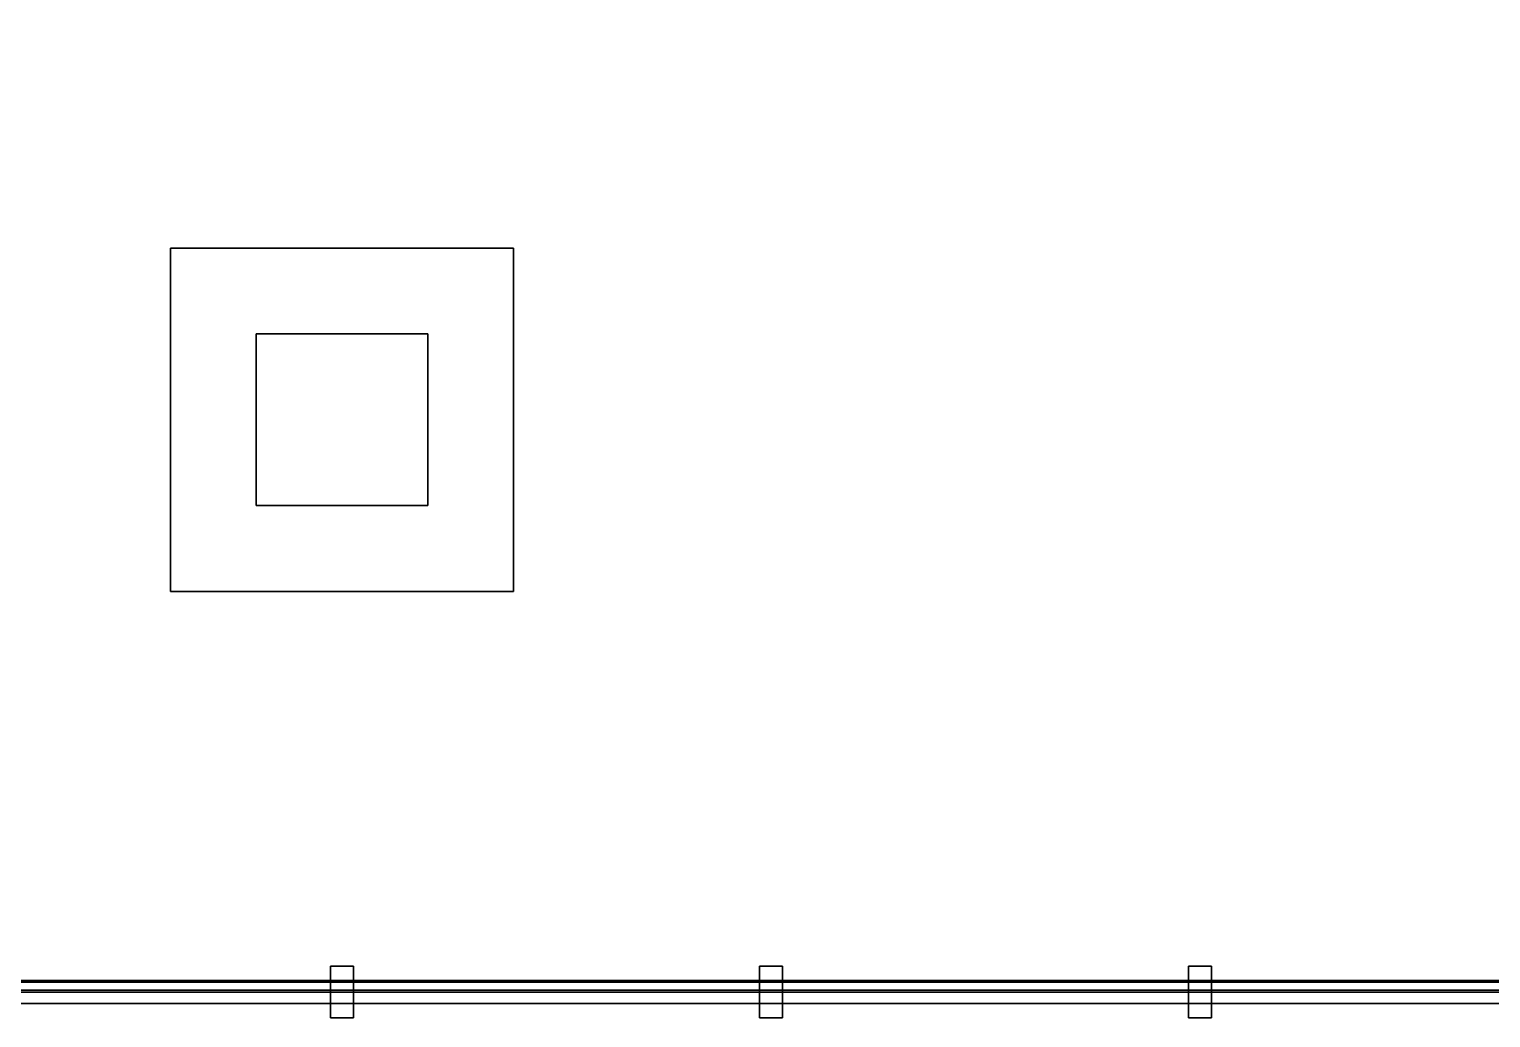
# Model space of a CAD drawing. Extents: x -17000 to 17000, y -13300 to 12090.
# Drawn here: x 1907 to 7016, y -12090 to -8635 of the extents above; entities that cross this region are included whole.
import ezdxf

# ---------------------------------------------------------------- set-up
doc = ezdxf.new("R2010")
doc.units = 0
for name, color, linetype in [('A-GLAZ', 5, 'CONTINUOUS'), ('S-COLS', 9, 'CONTINUOUS'), ('S-SLAB', 8, 'CONTINUOUS')]:
    doc.layers.add(name, color=color, linetype=linetype)

msp = doc.modelspace()

# ---------------------------------------------------------------- linework, layer by layer
at = {"layer": 'A-GLAZ'}
for points in [[(2960, -12090, 3625), (3040, -12090, 3625), (3040, -11910, 3625), (2960, -11910, 3625)], [(3040, -12090, 175), (2960, -12090, 175), (2960, -11910, 175), (3040, -11910, 175)], [(2960, -11910, 175), (2960, -11910, 3625), (3040, -11910, 3625), (3040, -11910, 175)], [(2960, -12090, 175), (2960, -12090, 3625), (2960, -11910, 3625), (2960, -11910, 175)], [(2960, -12090, 7425), (3040, -12090, 7425), (3040, -11910, 7425), (2960, -11910, 7425)], [(3040, -12090, 3975), (2960, -12090, 3975), (2960, -11910, 3975), (3040, -11910, 3975)], [(2960, -11910, 3975), (2960, -11910, 7425), (3040, -11910, 7425), (3040, -11910, 3975)], [(2960, -12090, 3975), (2960, -12090, 7425), (2960, -11910, 7425), (2960, -11910, 3975)], [(2960, -12090, 11225), (3040, -12090, 11225), (3040, -11910, 11225), (2960, -11910, 11225)], [(3040, -12090, 7775), (2960, -12090, 7775), (2960, -11910, 7775), (3040, -11910, 7775)], [(2960, -11910, 7775), (2960, -11910, 11225), (3040, -11910, 11225), (3040, -11910, 7775)], [(2960, -12090, 7775), (2960, -12090, 11225), (2960, -11910, 11225), (2960, -11910, 7775)], [(2960, -12090, 15025), (3040, -12090, 15025), (3040, -11910, 15025), (2960, -11910, 15025)], [(3040, -12090, 11575), (2960, -12090, 11575), (2960, -11910, 11575), (3040, -11910, 11575)], [(2960, -11910, 11575), (2960, -11910, 15025), (3040, -11910, 15025), (3040, -11910, 11575)], [(2960, -12090, 11575), (2960, -12090, 15025), (2960, -11910, 15025), (2960, -11910, 11575)], [(2960, -12090, 18825), (3040, -12090, 18825), (3040, -11910, 18825), (2960, -11910, 18825)], [(3040, -12090, 15375), (2960, -12090, 15375), (2960, -11910, 15375), (3040, -11910, 15375)], [(2960, -11910, 15375), (2960, -11910, 18825), (3040, -11910, 18825), (3040, -11910, 15375)], [(2960, -12090, 15375), (2960, -12090, 18825), (2960, -11910, 18825), (2960, -11910, 15375)], [(2960, -12090, 22625), (3040, -12090, 22625), (3040, -11910, 22625), (2960, -11910, 22625)], [(3040, -12090, 19175), (2960, -12090, 19175), (2960, -11910, 19175), (3040, -11910, 19175)], [(2960, -11910, 19175), (2960, -11910, 22625), (3040, -11910, 22625), (3040, -11910, 19175)], [(2960, -12090, 19175), (2960, -12090, 22625), (2960, -11910, 22625), (2960, -11910, 19175)], [(2960, -12090, 26425), (3040, -12090, 26425), (3040, -11910, 26425), (2960, -11910, 26425)], [(3040, -12090, 22975), (2960, -12090, 22975), (2960, -11910, 22975), (3040, -11910, 22975)], [(2960, -11910, 22975), (2960, -11910, 26425), (3040, -11910, 26425), (3040, -11910, 22975)], [(2960, -12090, 22975), (2960, -12090, 26425), (2960, -11910, 26425), (2960, -11910, 22975)], [(3040, -12090, 175), (3040, -11910, 175), (3040, -11910, 3625), (3040, -12090, 3625)], [(3040, -12090, 3975), (3040, -11910, 3975), (3040, -11910, 7425), (3040, -12090, 7425)], [(3040, -12090, 7775), (3040, -11910, 7775), (3040, -11910, 11225), (3040, -12090, 11225)], [(3040, -12090, 11575), (3040, -11910, 11575), (3040, -11910, 15025), (3040, -12090, 15025)], [(3040, -12090, 15375), (3040, -11910, 15375), (3040, -11910, 18825), (3040, -12090, 18825)], [(3040, -12090, 19175), (3040, -11910, 19175), (3040, -11910, 22625), (3040, -12090, 22625)], [(3040, -12090, 22975), (3040, -11910, 22975), (3040, -11910, 26425), (3040, -12090, 26425)], [(4460, -12090, 3625), (4540, -12090, 3625), (4540, -11910, 3625), (4460, -11910, 3625)], [(4540, -12090, 175), (4460, -12090, 175), (4460, -11910, 175), (4540, -11910, 175)], [(4460, -11910, 175), (4460, -11910, 3625), (4540, -11910, 3625), (4540, -11910, 175)], [(4460, -12090, 175), (4460, -12090, 3625), (4460, -11910, 3625), (4460, -11910, 175)], [(4460, -12090, 7425), (4540, -12090, 7425), (4540, -11910, 7425), (4460, -11910, 7425)], [(4540, -12090, 3975), (4460, -12090, 3975), (4460, -11910, 3975), (4540, -11910, 3975)], [(4460, -11910, 3975), (4460, -11910, 7425), (4540, -11910, 7425), (4540, -11910, 3975)], [(4460, -12090, 3975), (4460, -12090, 7425), (4460, -11910, 7425), (4460, -11910, 3975)], [(4460, -12090, 11225), (4540, -12090, 11225), (4540, -11910, 11225), (4460, -11910, 11225)], [(4540, -12090, 7775), (4460, -12090, 7775), (4460, -11910, 7775), (4540, -11910, 7775)], [(4460, -11910, 7775), (4460, -11910, 11225), (4540, -11910, 11225), (4540, -11910, 7775)], [(4460, -12090, 7775), (4460, -12090, 11225), (4460, -11910, 11225), (4460, -11910, 7775)], [(4460, -12090, 15025), (4540, -12090, 15025), (4540, -11910, 15025), (4460, -11910, 15025)], [(4540, -12090, 11575), (4460, -12090, 11575), (4460, -11910, 11575), (4540, -11910, 11575)], [(4460, -11910, 11575), (4460, -11910, 15025), (4540, -11910, 15025), (4540, -11910, 11575)], [(4460, -12090, 11575), (4460, -12090, 15025), (4460, -11910, 15025), (4460, -11910, 11575)], [(4460, -12090, 18825), (4540, -12090, 18825), (4540, -11910, 18825), (4460, -11910, 18825)], [(4540, -12090, 15375), (4460, -12090, 15375), (4460, -11910, 15375), (4540, -11910, 15375)], [(4460, -11910, 15375), (4460, -11910, 18825), (4540, -11910, 18825), (4540, -11910, 15375)], [(4460, -12090, 15375), (4460, -12090, 18825), (4460, -11910, 18825), (4460, -11910, 15375)], [(4460, -12090, 22625), (4540, -12090, 22625), (4540, -11910, 22625), (4460, -11910, 22625)], [(4540, -12090, 19175), (4460, -12090, 19175), (4460, -11910, 19175), (4540, -11910, 19175)], [(4460, -11910, 19175), (4460, -11910, 22625), (4540, -11910, 22625), (4540, -11910, 19175)], [(4460, -12090, 19175), (4460, -12090, 22625), (4460, -11910, 22625), (4460, -11910, 19175)], [(4460, -12090, 26425), (4540, -12090, 26425), (4540, -11910, 26425), (4460, -11910, 26425)], [(4540, -12090, 22975), (4460, -12090, 22975), (4460, -11910, 22975), (4540, -11910, 22975)], [(4460, -11910, 22975), (4460, -11910, 26425), (4540, -11910, 26425), (4540, -11910, 22975)], [(4460, -12090, 22975), (4460, -12090, 26425), (4460, -11910, 26425), (4460, -11910, 22975)], [(4540, -12090, 175), (4540, -11910, 175), (4540, -11910, 3625), (4540, -12090, 3625)], [(4540, -12090, 3975), (4540, -11910, 3975), (4540, -11910, 7425), (4540, -12090, 7425)], [(4540, -12090, 7775), (4540, -11910, 7775), (4540, -11910, 11225), (4540, -12090, 11225)], [(4540, -12090, 11575), (4540, -11910, 11575), (4540, -11910, 15025), (4540, -12090, 15025)], [(4540, -12090, 15375), (4540, -11910, 15375), (4540, -11910, 18825), (4540, -12090, 18825)], [(4540, -12090, 19175), (4540, -11910, 19175), (4540, -11910, 22625), (4540, -12090, 22625)], [(4540, -12090, 22975), (4540, -11910, 22975), (4540, -11910, 26425), (4540, -12090, 26425)], [(5960, -12090, 3625), (6040, -12090, 3625), (6040, -11910, 3625), (5960, -11910, 3625)], [(6040, -12090, 175), (5960, -12090, 175), (5960, -11910, 175), (6040, -11910, 175)], [(5960, -11910, 175), (5960, -11910, 3625), (6040, -11910, 3625), (6040, -11910, 175)], [(5960, -12090, 175), (5960, -12090, 3625), (5960, -11910, 3625), (5960, -11910, 175)], [(5960, -12090, 7425), (6040, -12090, 7425), (6040, -11910, 7425), (5960, -11910, 7425)], [(6040, -12090, 3975), (5960, -12090, 3975), (5960, -11910, 3975), (6040, -11910, 3975)], [(5960, -11910, 3975), (5960, -11910, 7425), (6040, -11910, 7425), (6040, -11910, 3975)], [(5960, -12090, 3975), (5960, -12090, 7425), (5960, -11910, 7425), (5960, -11910, 3975)], [(5960, -12090, 11225), (6040, -12090, 11225), (6040, -11910, 11225), (5960, -11910, 11225)], [(6040, -12090, 7775), (5960, -12090, 7775), (5960, -11910, 7775), (6040, -11910, 7775)], [(5960, -11910, 7775), (5960, -11910, 11225), (6040, -11910, 11225), (6040, -11910, 7775)], [(5960, -12090, 7775), (5960, -12090, 11225), (5960, -11910, 11225), (5960, -11910, 7775)], [(5960, -12090, 15025), (6040, -12090, 15025), (6040, -11910, 15025), (5960, -11910, 15025)], [(6040, -12090, 11575), (5960, -12090, 11575), (5960, -11910, 11575), (6040, -11910, 11575)], [(5960, -11910, 11575), (5960, -11910, 15025), (6040, -11910, 15025), (6040, -11910, 11575)], [(5960, -12090, 11575), (5960, -12090, 15025), (5960, -11910, 15025), (5960, -11910, 11575)], [(5960, -12090, 18825), (6040, -12090, 18825), (6040, -11910, 18825), (5960, -11910, 18825)], [(6040, -12090, 15375), (5960, -12090, 15375), (5960, -11910, 15375), (6040, -11910, 15375)], [(5960, -11910, 15375), (5960, -11910, 18825), (6040, -11910, 18825), (6040, -11910, 15375)], [(5960, -12090, 15375), (5960, -12090, 18825), (5960, -11910, 18825), (5960, -11910, 15375)], [(5960, -12090, 22625), (6040, -12090, 22625), (6040, -11910, 22625), (5960, -11910, 22625)], [(6040, -12090, 19175), (5960, -12090, 19175), (5960, -11910, 19175), (6040, -11910, 19175)], [(5960, -11910, 19175), (5960, -11910, 22625), (6040, -11910, 22625), (6040, -11910, 19175)], [(5960, -12090, 19175), (5960, -12090, 22625), (5960, -11910, 22625), (5960, -11910, 19175)], [(5960, -12090, 26425), (6040, -12090, 26425), (6040, -11910, 26425), (5960, -11910, 26425)], [(6040, -12090, 22975), (5960, -12090, 22975), (5960, -11910, 22975), (6040, -11910, 22975)], [(5960, -11910, 22975), (5960, -11910, 26425), (6040, -11910, 26425), (6040, -11910, 22975)], [(5960, -12090, 22975), (5960, -12090, 26425), (5960, -11910, 26425), (5960, -11910, 22975)], [(6040, -12090, 175), (6040, -11910, 175), (6040, -11910, 3625), (6040, -12090, 3625)], [(6040, -12090, 3975), (6040, -11910, 3975), (6040, -11910, 7425), (6040, -12090, 7425)], [(6040, -12090, 7775), (6040, -11910, 7775), (6040, -11910, 11225), (6040, -12090, 11225)], [(6040, -12090, 11575), (6040, -11910, 11575), (6040, -11910, 15025), (6040, -12090, 15025)], [(6040, -12090, 15375), (6040, -11910, 15375), (6040, -11910, 18825), (6040, -12090, 18825)], [(6040, -12090, 19175), (6040, -11910, 19175), (6040, -11910, 22625), (6040, -12090, 22625)], [(6040, -12090, 22975), (6040, -11910, 22975), (6040, -11910, 26425), (6040, -12090, 26425)], [(-16900, -12040, 940), (16900, -12040, 940), (16900, -11960, 940), (-16900, -11960, 940)], [(16900, -12040, 860), (-16900, -12040, 860), (-16900, -11960, 860), (16900, -11960, 860)], [(-16900, -11960, 860), (-16900, -11960, 940), (16900, -11960, 940), (16900, -11960, 860)], [(-16900, -12040, 2840), (16900, -12040, 2840), (16900, -11960, 2840), (-16900, -11960, 2840)], [(16900, -12040, 2760), (-16900, -12040, 2760), (-16900, -11960, 2760), (16900, -11960, 2760)], [(-16900, -11960, 2760), (-16900, -11960, 2840), (16900, -11960, 2840), (16900, -11960, 2760)], [(-16900, -12040, 3640), (16900, -12040, 3640), (16900, -11960, 3640), (-16900, -11960, 3640)], [(16900, -12040, 3560), (-16900, -12040, 3560), (-16900, -11960, 3560), (16900, -11960, 3560)], [(-16900, -11960, 3560), (-16900, -11960, 3640), (16900, -11960, 3640), (16900, -11960, 3560)], [(-16900, -12040, 4740), (16900, -12040, 4740), (16900, -11960, 4740), (-16900, -11960, 4740)], [(16900, -12040, 4660), (-16900, -12040, 4660), (-16900, -11960, 4660), (16900, -11960, 4660)], [(-16900, -11960, 4660), (-16900, -11960, 4740), (16900, -11960, 4740), (16900, -11960, 4660)], [(-16900, -12040, 6640), (16900, -12040, 6640), (16900, -11960, 6640), (-16900, -11960, 6640)], [(16900, -12040, 6560), (-16900, -12040, 6560), (-16900, -11960, 6560), (16900, -11960, 6560)], [(-16900, -11960, 6560), (-16900, -11960, 6640), (16900, -11960, 6640), (16900, -11960, 6560)], [(-16900, -12040, 7440), (16900, -12040, 7440), (16900, -11960, 7440), (-16900, -11960, 7440)], [(16900, -12040, 7360), (-16900, -12040, 7360), (-16900, -11960, 7360), (16900, -11960, 7360)], [(-16900, -11960, 7360), (-16900, -11960, 7440), (16900, -11960, 7440), (16900, -11960, 7360)], [(-16900, -12040, 8540), (16900, -12040, 8540), (16900, -11960, 8540), (-16900, -11960, 8540)], [(16900, -12040, 8460), (-16900, -12040, 8460), (-16900, -11960, 8460), (16900, -11960, 8460)], [(-16900, -11960, 8460), (-16900, -11960, 8540), (16900, -11960, 8540), (16900, -11960, 8460)], [(-16900, -12040, 10440), (16900, -12040, 10440), (16900, -11960, 10440), (-16900, -11960, 10440)], [(16900, -12040, 10360), (-16900, -12040, 10360), (-16900, -11960, 10360), (16900, -11960, 10360)], [(-16900, -11960, 10360), (-16900, -11960, 10440), (16900, -11960, 10440), (16900, -11960, 10360)], [(-16900, -12040, 11240), (16900, -12040, 11240), (16900, -11960, 11240), (-16900, -11960, 11240)], [(16900, -12040, 11160), (-16900, -12040, 11160), (-16900, -11960, 11160), (16900, -11960, 11160)], [(-16900, -11960, 11160), (-16900, -11960, 11240), (16900, -11960, 11240), (16900, -11960, 11160)], [(-16900, -12040, 12340), (16900, -12040, 12340), (16900, -11960, 12340), (-16900, -11960, 12340)], [(16900, -12040, 12260), (-16900, -12040, 12260), (-16900, -11960, 12260), (16900, -11960, 12260)], [(-16900, -11960, 12260), (-16900, -11960, 12340), (16900, -11960, 12340), (16900, -11960, 12260)], [(-16900, -12040, 14240), (16900, -12040, 14240), (16900, -11960, 14240), (-16900, -11960, 14240)], [(16900, -12040, 14160), (-16900, -12040, 14160), (-16900, -11960, 14160), (16900, -11960, 14160)], [(-16900, -11960, 14160), (-16900, -11960, 14240), (16900, -11960, 14240), (16900, -11960, 14160)], [(-16900, -12040, 15040), (16900, -12040, 15040), (16900, -11960, 15040), (-16900, -11960, 15040)], [(16900, -12040, 14960), (-16900, -12040, 14960), (-16900, -11960, 14960), (16900, -11960, 14960)], [(-16900, -11960, 14960), (-16900, -11960, 15040), (16900, -11960, 15040), (16900, -11960, 14960)], [(-16900, -12040, 16140), (16900, -12040, 16140), (16900, -11960, 16140), (-16900, -11960, 16140)], [(16900, -12040, 16060), (-16900, -12040, 16060), (-16900, -11960, 16060), (16900, -11960, 16060)], [(-16900, -11960, 16060), (-16900, -11960, 16140), (16900, -11960, 16140), (16900, -11960, 16060)], [(-16900, -12040, 18040), (16900, -12040, 18040), (16900, -11960, 18040), (-16900, -11960, 18040)], [(16900, -12040, 17960), (-16900, -12040, 17960), (-16900, -11960, 17960), (16900, -11960, 17960)], [(-16900, -11960, 17960), (-16900, -11960, 18040), (16900, -11960, 18040), (16900, -11960, 17960)], [(-16900, -12040, 18840), (16900, -12040, 18840), (16900, -11960, 18840), (-16900, -11960, 18840)], [(16900, -12040, 18760), (-16900, -12040, 18760), (-16900, -11960, 18760), (16900, -11960, 18760)], [(-16900, -11960, 18760), (-16900, -11960, 18840), (16900, -11960, 18840), (16900, -11960, 18760)], [(-16900, -12040, 19940), (16900, -12040, 19940), (16900, -11960, 19940), (-16900, -11960, 19940)], [(16900, -12040, 19860), (-16900, -12040, 19860), (-16900, -11960, 19860), (16900, -11960, 19860)], [(-16900, -11960, 19860), (-16900, -11960, 19940), (16900, -11960, 19940), (16900, -11960, 19860)], [(-16900, -12040, 21840), (16900, -12040, 21840), (16900, -11960, 21840), (-16900, -11960, 21840)], [(16900, -12040, 21760), (-16900, -12040, 21760), (-16900, -11960, 21760), (16900, -11960, 21760)], [(-16900, -11960, 21760), (-16900, -11960, 21840), (16900, -11960, 21840), (16900, -11960, 21760)], [(-16900, -12040, 22640), (16900, -12040, 22640), (16900, -11960, 22640), (-16900, -11960, 22640)], [(16900, -12040, 22560), (-16900, -12040, 22560), (-16900, -11960, 22560), (16900, -11960, 22560)], [(-16900, -11960, 22560), (-16900, -11960, 22640), (16900, -11960, 22640), (16900, -11960, 22560)], [(-16900, -12040, 23740), (16900, -12040, 23740), (16900, -11960, 23740), (-16900, -11960, 23740)], [(16900, -12040, 23660), (-16900, -12040, 23660), (-16900, -11960, 23660), (16900, -11960, 23660)], [(-16900, -11960, 23660), (-16900, -11960, 23740), (16900, -11960, 23740), (16900, -11960, 23660)], [(-16900, -12040, 25640), (16900, -12040, 25640), (16900, -11960, 25640), (-16900, -11960, 25640)], [(16900, -12040, 25560), (-16900, -12040, 25560), (-16900, -11960, 25560), (16900, -11960, 25560)], [(-16900, -11960, 25560), (-16900, -11960, 25640), (16900, -11960, 25640), (16900, -11960, 25560)], [(-16900, -12040, 26440), (16900, -12040, 26440), (16900, -11960, 26440), (-16900, -11960, 26440)], [(16900, -12040, 26360), (-16900, -12040, 26360), (-16900, -11960, 26360), (16900, -11960, 26360)], [(-16900, -11960, 26360), (-16900, -11960, 26440), (16900, -11960, 26440), (16900, -11960, 26360)], [(-16800, -11994, 3600), (16800, -11994, 3600), (16800, -11966, 3600), (-16800, -11966, 3600)], [(16800, -11994, 200), (-16800, -11994, 200), (-16800, -11966, 200), (16800, -11966, 200)], [(-16800, -11966, 200), (-16800, -11966, 3600), (16800, -11966, 3600), (16800, -11966, 200)], [(-16800, -11994, 7400), (16800, -11994, 7400), (16800, -11966, 7400), (-16800, -11966, 7400)], [(16800, -11994, 4000), (-16800, -11994, 4000), (-16800, -11966, 4000), (16800, -11966, 4000)], [(-16800, -11966, 4000), (-16800, -11966, 7400), (16800, -11966, 7400), (16800, -11966, 4000)], [(-16800, -11994, 11200), (16800, -11994, 11200), (16800, -11966, 11200), (-16800, -11966, 11200)], [(16800, -11994, 7800), (-16800, -11994, 7800), (-16800, -11966, 7800), (16800, -11966, 7800)], [(-16800, -11966, 7800), (-16800, -11966, 11200), (16800, -11966, 11200), (16800, -11966, 7800)], [(-16800, -11994, 15000), (16800, -11994, 15000), (16800, -11966, 15000), (-16800, -11966, 15000)], [(16800, -11994, 11600), (-16800, -11994, 11600), (-16800, -11966, 11600), (16800, -11966, 11600)], [(-16800, -11966, 11600), (-16800, -11966, 15000), (16800, -11966, 15000), (16800, -11966, 11600)], [(-16800, -11994, 18800), (16800, -11994, 18800), (16800, -11966, 18800), (-16800, -11966, 18800)], [(16800, -11994, 15400), (-16800, -11994, 15400), (-16800, -11966, 15400), (16800, -11966, 15400)], [(-16800, -11966, 15400), (-16800, -11966, 18800), (16800, -11966, 18800), (16800, -11966, 15400)], [(-16800, -11994, 22600), (16800, -11994, 22600), (16800, -11966, 22600), (-16800, -11966, 22600)], [(16800, -11994, 19200), (-16800, -11994, 19200), (-16800, -11966, 19200), (16800, -11966, 19200)], [(-16800, -11966, 19200), (-16800, -11966, 22600), (16800, -11966, 22600), (16800, -11966, 19200)], [(-16800, -11994, 26400), (16800, -11994, 26400), (16800, -11966, 26400), (-16800, -11966, 26400)], [(16800, -11994, 23000), (-16800, -11994, 23000), (-16800, -11966, 23000), (16800, -11966, 23000)], [(-16800, -11966, 23000), (-16800, -11966, 26400), (16800, -11966, 26400), (16800, -11966, 23000)], [(-16800, -11994, 200), (16800, -11994, 200), (16800, -11994, 3600), (-16800, -11994, 3600)], [(-16800, -11994, 4000), (16800, -11994, 4000), (16800, -11994, 7400), (-16800, -11994, 7400)], [(-16800, -11994, 7800), (16800, -11994, 7800), (16800, -11994, 11200), (-16800, -11994, 11200)], [(-16800, -11994, 11600), (16800, -11994, 11600), (16800, -11994, 15000), (-16800, -11994, 15000)], [(-16800, -11994, 15400), (16800, -11994, 15400), (16800, -11994, 18800), (-16800, -11994, 18800)], [(-16800, -11994, 19200), (16800, -11994, 19200), (16800, -11994, 22600), (-16800, -11994, 22600)], [(-16800, -11994, 23000), (16800, -11994, 23000), (16800, -11994, 26400), (-16800, -11994, 26400)], [(-16900, -12040, 860), (16900, -12040, 860), (16900, -12040, 940), (-16900, -12040, 940)], [(-16900, -12040, 2760), (16900, -12040, 2760), (16900, -12040, 2840), (-16900, -12040, 2840)], [(-16900, -12040, 3560), (16900, -12040, 3560), (16900, -12040, 3640), (-16900, -12040, 3640)], [(-16900, -12040, 4660), (16900, -12040, 4660), (16900, -12040, 4740), (-16900, -12040, 4740)], [(-16900, -12040, 6560), (16900, -12040, 6560), (16900, -12040, 6640), (-16900, -12040, 6640)], [(-16900, -12040, 7360), (16900, -12040, 7360), (16900, -12040, 7440), (-16900, -12040, 7440)], [(-16900, -12040, 8460), (16900, -12040, 8460), (16900, -12040, 8540), (-16900, -12040, 8540)], [(-16900, -12040, 10360), (16900, -12040, 10360), (16900, -12040, 10440), (-16900, -12040, 10440)], [(-16900, -12040, 11160), (16900, -12040, 11160), (16900, -12040, 11240), (-16900, -12040, 11240)], [(-16900, -12040, 12260), (16900, -12040, 12260), (16900, -12040, 12340), (-16900, -12040, 12340)], [(-16900, -12040, 14160), (16900, -12040, 14160), (16900, -12040, 14240), (-16900, -12040, 14240)], [(-16900, -12040, 14960), (16900, -12040, 14960), (16900, -12040, 15040), (-16900, -12040, 15040)], [(-16900, -12040, 16060), (16900, -12040, 16060), (16900, -12040, 16140), (-16900, -12040, 16140)], [(-16900, -12040, 17960), (16900, -12040, 17960), (16900, -12040, 18040), (-16900, -12040, 18040)], [(-16900, -12040, 18760), (16900, -12040, 18760), (16900, -12040, 18840), (-16900, -12040, 18840)], [(-16900, -12040, 19860), (16900, -12040, 19860), (16900, -12040, 19940), (-16900, -12040, 19940)], [(-16900, -12040, 21760), (16900, -12040, 21760), (16900, -12040, 21840), (-16900, -12040, 21840)], [(-16900, -12040, 22560), (16900, -12040, 22560), (16900, -12040, 22640), (-16900, -12040, 22640)], [(-16900, -12040, 23660), (16900, -12040, 23660), (16900, -12040, 23740), (-16900, -12040, 23740)], [(-16900, -12040, 25560), (16900, -12040, 25560), (16900, -12040, 25640), (-16900, -12040, 25640)], [(-16900, -12040, 26360), (16900, -12040, 26360), (16900, -12040, 26440), (-16900, -12040, 26440)], [(2960, -12090, 175), (3040, -12090, 175), (3040, -12090, 3625), (2960, -12090, 3625)], [(2960, -12090, 3975), (3040, -12090, 3975), (3040, -12090, 7425), (2960, -12090, 7425)], [(2960, -12090, 7775), (3040, -12090, 7775), (3040, -12090, 11225), (2960, -12090, 11225)], [(2960, -12090, 11575), (3040, -12090, 11575), (3040, -12090, 15025), (2960, -12090, 15025)], [(2960, -12090, 15375), (3040, -12090, 15375), (3040, -12090, 18825), (2960, -12090, 18825)], [(2960, -12090, 19175), (3040, -12090, 19175), (3040, -12090, 22625), (2960, -12090, 22625)], [(2960, -12090, 22975), (3040, -12090, 22975), (3040, -12090, 26425), (2960, -12090, 26425)], [(4460, -12090, 175), (4540, -12090, 175), (4540, -12090, 3625), (4460, -12090, 3625)], [(4460, -12090, 3975), (4540, -12090, 3975), (4540, -12090, 7425), (4460, -12090, 7425)], [(4460, -12090, 7775), (4540, -12090, 7775), (4540, -12090, 11225), (4460, -12090, 11225)], [(4460, -12090, 11575), (4540, -12090, 11575), (4540, -12090, 15025), (4460, -12090, 15025)], [(4460, -12090, 15375), (4540, -12090, 15375), (4540, -12090, 18825), (4460, -12090, 18825)], [(4460, -12090, 19175), (4540, -12090, 19175), (4540, -12090, 22625), (4460, -12090, 22625)], [(4460, -12090, 22975), (4540, -12090, 22975), (4540, -12090, 26425), (4460, -12090, 26425)], [(5960, -12090, 175), (6040, -12090, 175), (6040, -12090, 3625), (5960, -12090, 3625)], [(5960, -12090, 3975), (6040, -12090, 3975), (6040, -12090, 7425), (5960, -12090, 7425)], [(5960, -12090, 7775), (6040, -12090, 7775), (6040, -12090, 11225), (5960, -12090, 11225)], [(5960, -12090, 11575), (6040, -12090, 11575), (6040, -12090, 15025), (5960, -12090, 15025)], [(5960, -12090, 15375), (6040, -12090, 15375), (6040, -12090, 18825), (5960, -12090, 18825)], [(5960, -12090, 19175), (6040, -12090, 19175), (6040, -12090, 22625), (5960, -12090, 22625)], [(5960, -12090, 22975), (6040, -12090, 22975), (6040, -12090, 26425), (5960, -12090, 26425)]]:
    msp.add_3dface(points, dxfattribs=at)
at = {"layer": 'S-COLS'}
for points in [[(2400, -10600, 3625), (3600, -10600, 3625), (3600, -9400, 3625), (2400, -9400, 3625)], [(3600, -10600, 3425), (2400, -10600, 3425), (2400, -9400, 3425), (3600, -9400, 3425)], [(2400, -9400, 3425), (2400, -9400, 3625), (3600, -9400, 3625), (3600, -9400, 3425)], [(2400, -10600, 3425), (2400, -10600, 3625), (2400, -9400, 3625), (2400, -9400, 3425)], [(2400, -10600, 7425), (3600, -10600, 7425), (3600, -9400, 7425), (2400, -9400, 7425)], [(3600, -10600, 7225), (2400, -10600, 7225), (2400, -9400, 7225), (3600, -9400, 7225)], [(2400, -9400, 7225), (2400, -9400, 7425), (3600, -9400, 7425), (3600, -9400, 7225)], [(2400, -10600, 7225), (2400, -10600, 7425), (2400, -9400, 7425), (2400, -9400, 7225)], [(2400, -10600, 11225), (3600, -10600, 11225), (3600, -9400, 11225), (2400, -9400, 11225)], [(3600, -10600, 11025), (2400, -10600, 11025), (2400, -9400, 11025), (3600, -9400, 11025)], [(2400, -9400, 11025), (2400, -9400, 11225), (3600, -9400, 11225), (3600, -9400, 11025)], [(2400, -10600, 11025), (2400, -10600, 11225), (2400, -9400, 11225), (2400, -9400, 11025)], [(2400, -10600, 15025), (3600, -10600, 15025), (3600, -9400, 15025), (2400, -9400, 15025)], [(3600, -10600, 14825), (2400, -10600, 14825), (2400, -9400, 14825), (3600, -9400, 14825)], [(2400, -9400, 14825), (2400, -9400, 15025), (3600, -9400, 15025), (3600, -9400, 14825)], [(2400, -10600, 14825), (2400, -10600, 15025), (2400, -9400, 15025), (2400, -9400, 14825)], [(2400, -10600, 18825), (3600, -10600, 18825), (3600, -9400, 18825), (2400, -9400, 18825)], [(3600, -10600, 18625), (2400, -10600, 18625), (2400, -9400, 18625), (3600, -9400, 18625)], [(2400, -9400, 18625), (2400, -9400, 18825), (3600, -9400, 18825), (3600, -9400, 18625)], [(2400, -10600, 18625), (2400, -10600, 18825), (2400, -9400, 18825), (2400, -9400, 18625)], [(2400, -10600, 22625), (3600, -10600, 22625), (3600, -9400, 22625), (2400, -9400, 22625)], [(3600, -10600, 22425), (2400, -10600, 22425), (2400, -9400, 22425), (3600, -9400, 22425)], [(2400, -9400, 22425), (2400, -9400, 22625), (3600, -9400, 22625), (3600, -9400, 22425)], [(2400, -10600, 22425), (2400, -10600, 22625), (2400, -9400, 22625), (2400, -9400, 22425)], [(2400, -10600, 26425), (3600, -10600, 26425), (3600, -9400, 26425), (2400, -9400, 26425)], [(3600, -10600, 26225), (2400, -10600, 26225), (2400, -9400, 26225), (3600, -9400, 26225)], [(2400, -9400, 26225), (2400, -9400, 26425), (3600, -9400, 26425), (3600, -9400, 26225)], [(2400, -10600, 26225), (2400, -10600, 26425), (2400, -9400, 26425), (2400, -9400, 26225)], [(3600, -10600, 3425), (3600, -9400, 3425), (3600, -9400, 3625), (3600, -10600, 3625)], [(3600, -10600, 7225), (3600, -9400, 7225), (3600, -9400, 7425), (3600, -10600, 7425)], [(3600, -10600, 11025), (3600, -9400, 11025), (3600, -9400, 11225), (3600, -10600, 11225)], [(3600, -10600, 14825), (3600, -9400, 14825), (3600, -9400, 15025), (3600, -10600, 15025)], [(3600, -10600, 18625), (3600, -9400, 18625), (3600, -9400, 18825), (3600, -10600, 18825)], [(3600, -10600, 22425), (3600, -9400, 22425), (3600, -9400, 22625), (3600, -10600, 22625)], [(3600, -10600, 26225), (3600, -9400, 26225), (3600, -9400, 26425), (3600, -10600, 26425)], [(2700, -10300, 3625), (3300, -10300, 3625), (3300, -9700, 3625), (2700, -9700, 3625)], [(3300, -10300, 175), (2700, -10300, 175), (2700, -9700, 175), (3300, -9700, 175)], [(2700, -9700, 175), (2700, -9700, 3625), (3300, -9700, 3625), (3300, -9700, 175)], [(2700, -10300, 175), (2700, -10300, 3625), (2700, -9700, 3625), (2700, -9700, 175)], [(2700, -10300, 7425), (3300, -10300, 7425), (3300, -9700, 7425), (2700, -9700, 7425)], [(3300, -10300, 3975), (2700, -10300, 3975), (2700, -9700, 3975), (3300, -9700, 3975)], [(2700, -9700, 3975), (2700, -9700, 7425), (3300, -9700, 7425), (3300, -9700, 3975)], [(2700, -10300, 3975), (2700, -10300, 7425), (2700, -9700, 7425), (2700, -9700, 3975)], [(2700, -10300, 11225), (3300, -10300, 11225), (3300, -9700, 11225), (2700, -9700, 11225)], [(3300, -10300, 7775), (2700, -10300, 7775), (2700, -9700, 7775), (3300, -9700, 7775)], [(2700, -9700, 7775), (2700, -9700, 11225), (3300, -9700, 11225), (3300, -9700, 7775)], [(2700, -10300, 7775), (2700, -10300, 11225), (2700, -9700, 11225), (2700, -9700, 7775)], [(2700, -10300, 15025), (3300, -10300, 15025), (3300, -9700, 15025), (2700, -9700, 15025)], [(3300, -10300, 11575), (2700, -10300, 11575), (2700, -9700, 11575), (3300, -9700, 11575)], [(2700, -9700, 11575), (2700, -9700, 15025), (3300, -9700, 15025), (3300, -9700, 11575)], [(2700, -10300, 11575), (2700, -10300, 15025), (2700, -9700, 15025), (2700, -9700, 11575)], [(2700, -10300, 18825), (3300, -10300, 18825), (3300, -9700, 18825), (2700, -9700, 18825)], [(3300, -10300, 15375), (2700, -10300, 15375), (2700, -9700, 15375), (3300, -9700, 15375)], [(2700, -9700, 15375), (2700, -9700, 18825), (3300, -9700, 18825), (3300, -9700, 15375)], [(2700, -10300, 15375), (2700, -10300, 18825), (2700, -9700, 18825), (2700, -9700, 15375)], [(2700, -10300, 22625), (3300, -10300, 22625), (3300, -9700, 22625), (2700, -9700, 22625)], [(3300, -10300, 19175), (2700, -10300, 19175), (2700, -9700, 19175), (3300, -9700, 19175)], [(2700, -9700, 19175), (2700, -9700, 22625), (3300, -9700, 22625), (3300, -9700, 19175)], [(2700, -10300, 19175), (2700, -10300, 22625), (2700, -9700, 22625), (2700, -9700, 19175)], [(2700, -10300, 26425), (3300, -10300, 26425), (3300, -9700, 26425), (2700, -9700, 26425)], [(3300, -10300, 22975), (2700, -10300, 22975), (2700, -9700, 22975), (3300, -9700, 22975)], [(2700, -9700, 22975), (2700, -9700, 26425), (3300, -9700, 26425), (3300, -9700, 22975)], [(2700, -10300, 22975), (2700, -10300, 26425), (2700, -9700, 26425), (2700, -9700, 22975)], [(3300, -10300, 175), (3300, -9700, 175), (3300, -9700, 3625), (3300, -10300, 3625)], [(3300, -10300, 3975), (3300, -9700, 3975), (3300, -9700, 7425), (3300, -10300, 7425)], [(3300, -10300, 7775), (3300, -9700, 7775), (3300, -9700, 11225), (3300, -10300, 11225)], [(3300, -10300, 11575), (3300, -9700, 11575), (3300, -9700, 15025), (3300, -10300, 15025)], [(3300, -10300, 15375), (3300, -9700, 15375), (3300, -9700, 18825), (3300, -10300, 18825)], [(3300, -10300, 19175), (3300, -9700, 19175), (3300, -9700, 22625), (3300, -10300, 22625)], [(3300, -10300, 22975), (3300, -9700, 22975), (3300, -9700, 26425), (3300, -10300, 26425)], [(2700, -10300, 175), (3300, -10300, 175), (3300, -10300, 3625), (2700, -10300, 3625)], [(2700, -10300, 3975), (3300, -10300, 3975), (3300, -10300, 7425), (2700, -10300, 7425)], [(2700, -10300, 7775), (3300, -10300, 7775), (3300, -10300, 11225), (2700, -10300, 11225)], [(2700, -10300, 11575), (3300, -10300, 11575), (3300, -10300, 15025), (2700, -10300, 15025)], [(2700, -10300, 15375), (3300, -10300, 15375), (3300, -10300, 18825), (2700, -10300, 18825)], [(2700, -10300, 19175), (3300, -10300, 19175), (3300, -10300, 22625), (2700, -10300, 22625)], [(2700, -10300, 22975), (3300, -10300, 22975), (3300, -10300, 26425), (2700, -10300, 26425)], [(2400, -10600, 3425), (3600, -10600, 3425), (3600, -10600, 3625), (2400, -10600, 3625)], [(2400, -10600, 7225), (3600, -10600, 7225), (3600, -10600, 7425), (2400, -10600, 7425)], [(2400, -10600, 11025), (3600, -10600, 11025), (3600, -10600, 11225), (2400, -10600, 11225)], [(2400, -10600, 14825), (3600, -10600, 14825), (3600, -10600, 15025), (2400, -10600, 15025)], [(2400, -10600, 18625), (3600, -10600, 18625), (3600, -10600, 18825), (2400, -10600, 18825)], [(2400, -10600, 22425), (3600, -10600, 22425), (3600, -10600, 22625), (2400, -10600, 22625)], [(2400, -10600, 26225), (3600, -10600, 26225), (3600, -10600, 26425), (2400, -10600, 26425)]]:
    msp.add_3dface(points, dxfattribs=at)
at = {"layer": 'S-SLAB'}
for points in [[(-17000, -12000, 350), (17000, -12000, 350), (17000, 12000, 350), (-17000, 12000, 350)], [(17000, -12000), (-17000, -12000), (-17000, 12000), (17000, 12000)], [(-17000, -12000, 4150), (17000, -12000, 4150), (17000, 12000, 4150), (-17000, 12000, 4150)], [(17000, -12000, 3800), (-17000, -12000, 3800), (-17000, 12000, 3800), (17000, 12000, 3800)], [(-17000, -12000, 7950), (17000, -12000, 7950), (17000, 12000, 7950), (-17000, 12000, 7950)], [(17000, -12000, 7600), (-17000, -12000, 7600), (-17000, 12000, 7600), (17000, 12000, 7600)], [(-17000, -12000, 11750), (17000, -12000, 11750), (17000, 12000, 11750), (-17000, 12000, 11750)], [(17000, -12000, 11400), (-17000, -12000, 11400), (-17000, 12000, 11400), (17000, 12000, 11400)], [(-17000, -12000, 15550), (17000, -12000, 15550), (17000, 12000, 15550), (-17000, 12000, 15550)], [(17000, -12000, 15200), (-17000, -12000, 15200), (-17000, 12000, 15200), (17000, 12000, 15200)], [(-17000, -12000, 19350), (17000, -12000, 19350), (17000, 12000, 19350), (-17000, 12000, 19350)], [(17000, -12000, 19000), (-17000, -12000, 19000), (-17000, 12000, 19000), (17000, 12000, 19000)], [(-17000, -12000, 23150), (17000, -12000, 23150), (17000, 12000, 23150), (-17000, 12000, 23150)], [(17000, -12000, 22800), (-17000, -12000, 22800), (-17000, 12000, 22800), (17000, 12000, 22800)], [(-17000, -12000), (17000, -12000), (17000, -12000, 350), (-17000, -12000, 350)], [(-17000, -12000, 3800), (17000, -12000, 3800), (17000, -12000, 4150), (-17000, -12000, 4150)], [(-17000, -12000, 7600), (17000, -12000, 7600), (17000, -12000, 7950), (-17000, -12000, 7950)], [(-17000, -12000, 11400), (17000, -12000, 11400), (17000, -12000, 11750), (-17000, -12000, 11750)], [(-17000, -12000, 15200), (17000, -12000, 15200), (17000, -12000, 15550), (-17000, -12000, 15550)], [(-17000, -12000, 19000), (17000, -12000, 19000), (17000, -12000, 19350), (-17000, -12000, 19350)], [(-17000, -12000, 22800), (17000, -12000, 22800), (17000, -12000, 23150), (-17000, -12000, 23150)]]:
    msp.add_3dface(points, dxfattribs=at)

doc.saveas('drawing.dxf')
